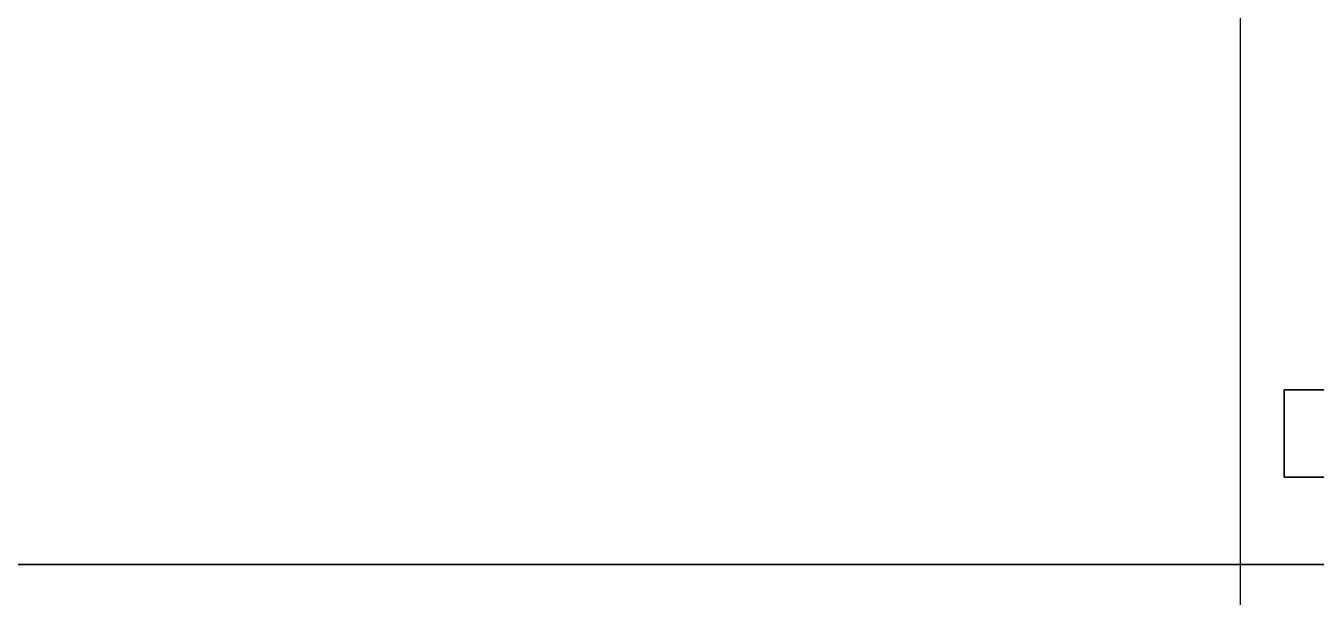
# Model space of a CAD drawing. Header units: metres. Extents: x -1 to 116, y -1 to 42.
# Drawn here: x 0.74 to 2.955, y 1.944 to 2.925 of the extents above; entities that cross this region are included whole.
import ezdxf

# ---------------------------------------------------------------- set-up
doc = ezdxf.new("R2010")
doc.units = ezdxf.units.M
for name, color, linetype in [('CUBIERTA_CHALET_3D', 9, 'CONTINUOUS'), ('EJES_ESTRUCTURALES', 1, 'CONTINUOUS'), ('ESTRUCTURA_MADERA_CHALET_3D', 34, 'CONTINUOUS'), ('TERRENO_3D', 3, 'CONTINUOUS')]:
    doc.layers.add(name, color=color, linetype=linetype)

msp = doc.modelspace()

# ---------------------------------------------------------------- linework, layer by layer
at = {"layer": 'CUBIERTA_CHALET_3D', "color": 9}
for points in [[(0.4, 2, 10.56), (3.8562, 2, 11.0784), (3.8562, 7.45, 11.0784), (0.4, 7.45, 10.56)], [(0.4, 2, 10.72), (3.8562, 2, 11.2384), (3.8562, 7.45, 11.2384), (0.4, 7.45, 10.72)], [(0.4, 2, 10.56), (3.8562, 2, 11.0784), (3.8562, 2, 11.2384), (0.4, 2, 10.72)]]:
    msp.add_3dface(points, dxfattribs=at)
at = {"layer": 'EJES_ESTRUCTURALES', "color": 1}
msp.add_line((2.825, 1.8), (2.825, 25.51), dxfattribs=at)
at = {"layer": 'ESTRUCTURA_MADERA_CHALET_3D', "color": 34}
for points in [[(2.9, 2.15, 8.67), (9.15, 2.15, 8.67), (9.15, 2.3, 8.67), (2.9, 2.3, 8.67)], [(2.9, 2.15, 8.85), (9.15, 2.15, 8.85), (9.15, 2.3, 8.85), (2.9, 2.3, 8.85)], [(2.9, 2.3, 8.67), (9.15, 2.3, 8.67), (9.15, 2.3, 8.85), (2.9, 2.3, 8.85)], [(2.9, 2.15, 8.67), (2.9, 2.3, 8.67), (2.9, 2.3, 8.85), (2.9, 2.15, 8.85)], [(2.9, 2.15, 8.67), (9.15, 2.15, 8.67), (9.15, 2.15, 8.85), (2.9, 2.15, 8.85)]]:
    msp.add_3dface(points, dxfattribs=at)
at = {"layer": 'TERRENO_3D', "color": 3}
for points in [[(0, 0, -2.75), (10.8043, 0.2311, -2.75), (10.8677, 3, -2.75), (0, 3, -2.75)], [(0, 0, -2.55), (10.8043, 0.2311, -2.55), (10.8677, 3, -2.55), (0, 3, -2.55)]]:
    msp.add_3dface(points, dxfattribs=at)

doc.saveas('drawing.dxf')
